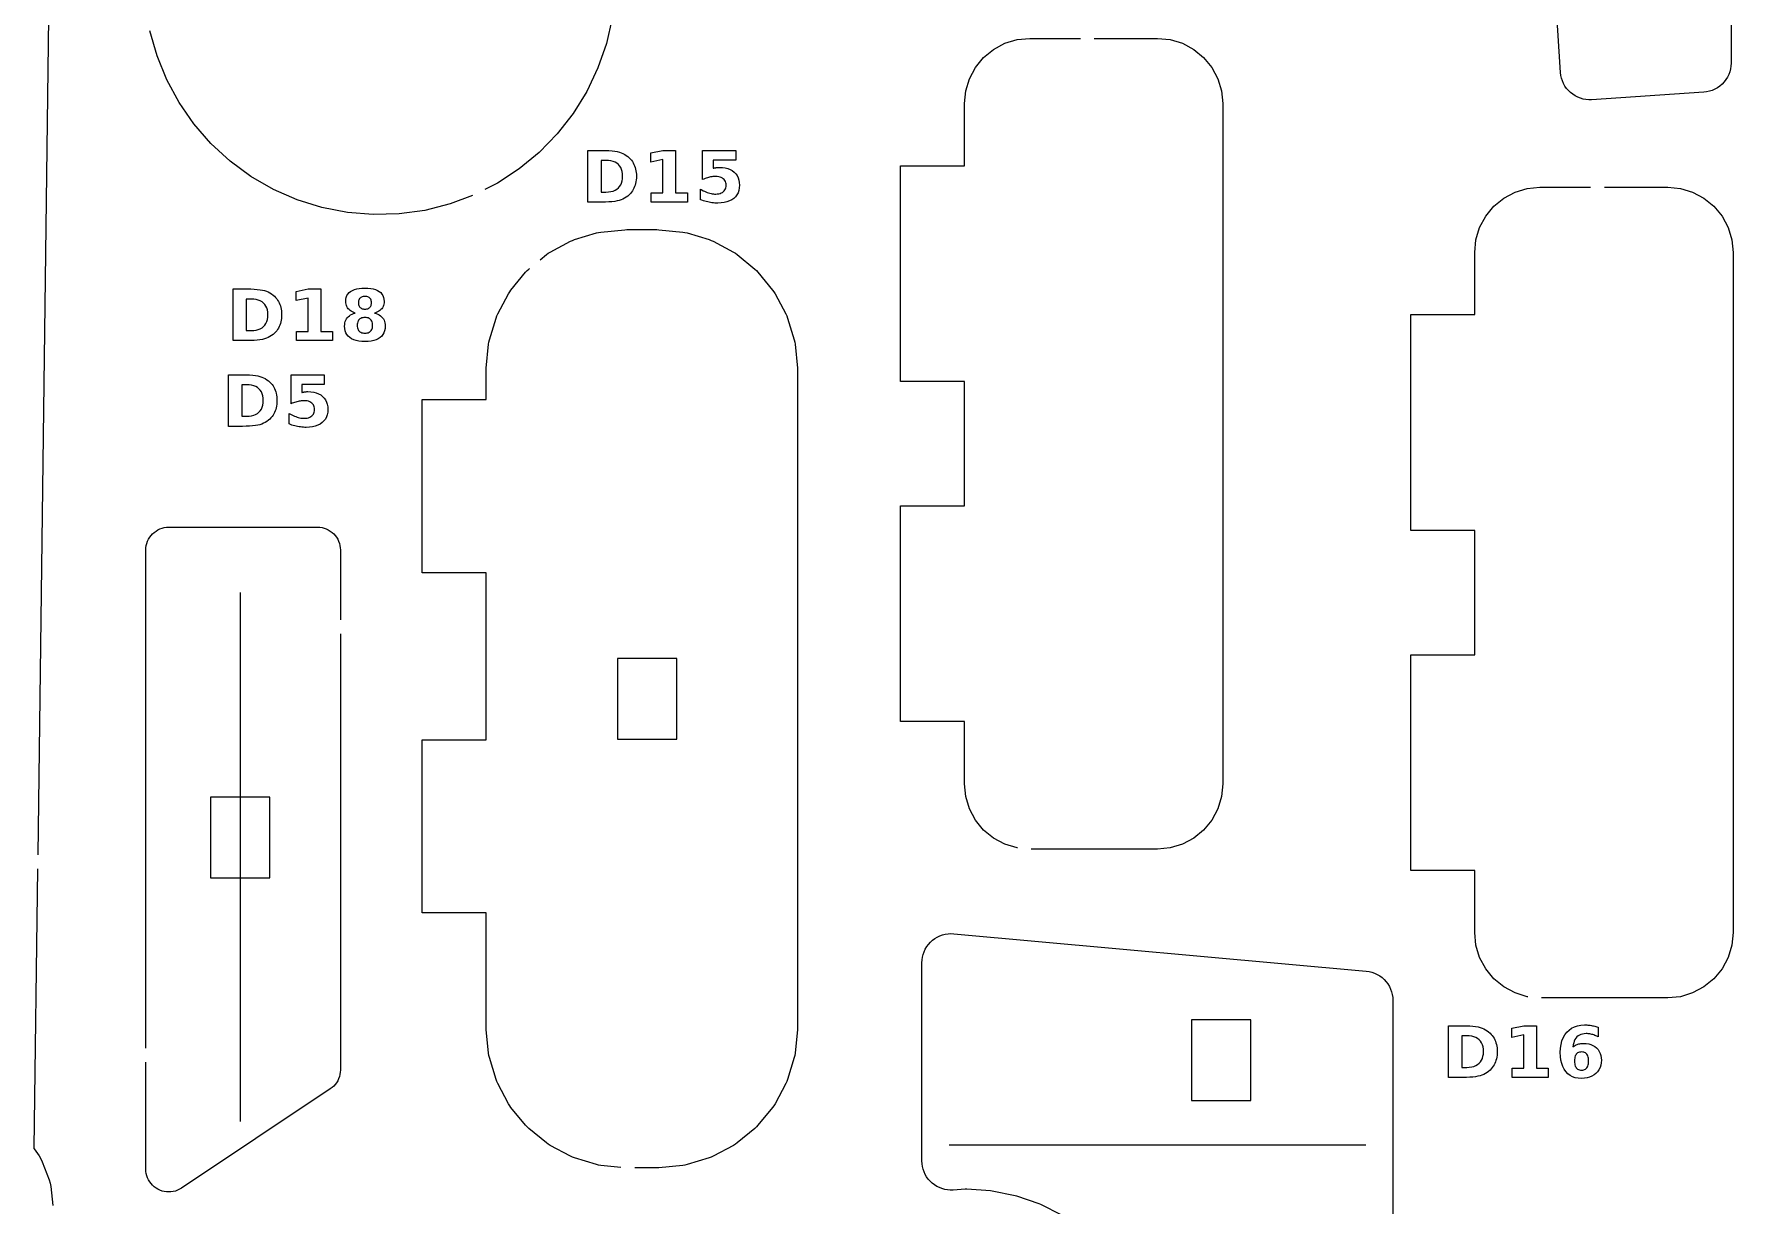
# Model space of a CAD drawing. Header units: millimetres. Extents: x 0 to 300, y 5 to 290.
# Drawn here: x 210.2 to 290.1, y 198.2 to 253.3 of the extents above; entities that cross this region are included whole.
import ezdxf

# ---------------------------------------------------------------- set-up
doc = ezdxf.new("R2010")
doc.units = ezdxf.units.MM
for name, color, linetype in [('CUT', 1, 'CONTINUOUS'), ('ENGRAVE', 5, 'CONTINUOUS'), ('SCORE', 7, 'CONTINUOUS')]:
    doc.layers.add(name, color=color, linetype=linetype)

msp = doc.modelspace()

# ---------------------------------------------------------------- linework, layer by layer
at = {"layer": 'CUT', "color": 1}
for points in [[(289.9819, 272.5685), (289.9818, 251.9104), (289.975, 251.7747), (289.9544, 251.6384), (289.9202, 251.5048), (289.8728, 251.3754), (289.8127, 251.2514), (289.7404, 251.134), (289.6568, 251.0244), (289.5627, 250.9237), (289.4589, 250.833), (289.3465, 250.7531), (289.2268, 250.6849), (289.1008, 250.629), (288.9698, 250.586), (288.8352, 250.5563), (288.7002, 250.5405), (283.4244, 250.1888), (283.2913, 250.1865), (283.1568, 250.1973), (283.024, 250.2213), (282.8942, 250.2583), (282.7687, 250.3077), (282.6486, 250.3692), (282.5351, 250.4422), (282.4293, 250.526), (282.3322, 250.6197), (282.2448, 250.7225), (282.1679, 250.8334), (282.1022, 250.9513), (282.0484, 251.0751), (282.0069, 251.2035), (281.9783, 251.3354), (281.9629, 251.4676), (281.7655, 254.4292)], [(211.0186, 267.6004), (210.3398, 214.6547)], [(230.7824, 245.6758), (229.732, 245.2825), (228.5492, 244.983), (227.3405, 244.8154), (226.1208, 244.7818), (224.9047, 244.8825), (223.7072, 245.1165), (222.5426, 245.4807), (221.4252, 245.9709), (220.3684, 246.581), (219.3852, 247.3037), (218.4875, 248.1301), (217.6862, 249.0503), (216.9909, 250.053), (216.4101, 251.1262), (215.951, 252.2567), (215.619, 253.4308)], [(237.3501, 254.0297), (237.0832, 252.839), (236.687, 251.6849), (236.1663, 250.5814), (235.5273, 249.5419), (234.7778, 248.579), (233.9269, 247.7044), (232.985, 246.9287), (231.9635, 246.2613), (231.3668, 245.9593)], [(256.4217, 214.9816), (256.4, 214.9837), (255.8231, 215.1587), (255.2914, 215.4429), (254.8254, 215.8254), (254.4429, 216.2914), (254.1587, 216.8231), (253.9837, 217.4), (253.925, 217.9963), (253.925, 220.925), (250.925, 220.925), (250.925, 231.075), (253.925, 231.075), (253.925, 236.925), (250.925, 236.925), (250.925, 247.075), (253.925, 247.075), (253.925, 250.0037), (253.9837, 250.6), (254.1587, 251.1769), (254.4429, 251.7086), (254.8254, 252.1746), (255.2914, 252.5571), (255.8231, 252.8413), (256.4, 253.0163), (256.9963, 253.075), (259.377, 253.075)], [(260.027, 253.075), (263.0037, 253.075), (263.6, 253.0163), (264.1769, 252.8413), (264.7086, 252.5571), (265.1746, 252.1746), (265.5571, 251.7086), (265.8413, 251.1769), (266.0163, 250.6), (266.075, 250.0037), (266.075, 217.9963), (266.0163, 217.4), (265.8413, 216.8231), (265.5571, 216.2914), (265.1746, 215.8254), (264.7086, 215.4429), (264.1769, 215.1587), (263.6, 214.9837), (263.0037, 214.925), (257.0689, 214.925)], [(280.4217, 207.9816), (280.4, 207.9837), (279.8231, 208.1587), (279.2914, 208.4429), (278.8254, 208.8254), (278.4429, 209.2914), (278.1587, 209.8231), (277.9837, 210.4), (277.925, 210.9963), (277.925, 213.925), (274.925, 213.925), (274.925, 224.075), (277.925, 224.075), (277.925, 229.925), (274.925, 229.925), (274.925, 240.075), (277.925, 240.075), (277.925, 243.0037), (277.9837, 243.6), (278.1587, 244.1769), (278.4429, 244.7086), (278.8254, 245.1746), (279.2914, 245.5571), (279.8231, 245.8413), (280.4, 246.0163), (280.9963, 246.075), (283.377, 246.075)], [(284.027, 246.075), (287.0037, 246.075), (287.6, 246.0163), (288.1769, 245.8413), (288.7086, 245.5571), (289.1746, 245.1746), (289.5571, 244.7086), (289.8413, 244.1769), (290.0163, 243.6), (290.075, 243.0037), (290.075, 210.9963), (290.0163, 210.4), (289.8413, 209.8231), (289.5571, 209.2914), (289.1746, 208.8254), (288.7086, 208.4429), (288.1769, 208.1587), (287.6, 207.9837), (287.0037, 207.925), (281.0689, 207.925)], [(233.9667, 242.6552), (234.2665, 242.9012), (234.3498, 242.963), (234.4387, 243.0163), (235.392, 243.5258), (235.4857, 243.5701), (235.5833, 243.605), (236.6177, 243.9188), (236.7182, 243.944), (236.8207, 243.9592), (237.9456, 244.07), (238.0473, 244.075), (239.4527, 244.075), (239.5544, 244.07), (240.6793, 243.9592), (240.7818, 243.944), (240.8823, 243.9188), (241.9167, 243.605), (242.0143, 243.5701), (242.108, 243.5258), (243.0613, 243.0163), (243.1502, 242.963), (243.2335, 242.9012), (244.0691, 242.2155), (244.1459, 242.1459), (244.2155, 242.0691), (244.9012, 241.2335), (244.963, 241.1502), (245.0163, 241.0613), (245.5258, 240.108), (245.5701, 240.0143), (245.605, 239.9167), (245.9188, 238.8823), (245.944, 238.7818), (245.9592, 238.6793), (246.07, 237.5544), (246.075, 237.4527), (246.075, 206.5473), (246.07, 206.4456), (245.9592, 205.3207), (245.944, 205.2182), (245.9188, 205.1177), (245.605, 204.0833), (245.5701, 203.9857), (245.5258, 203.892), (245.0163, 202.9387), (244.963, 202.8498), (244.9012, 202.7665), (244.2155, 201.9309), (244.1459, 201.8541), (244.0691, 201.7845), (243.2335, 201.0988), (243.1502, 201.037), (243.0613, 200.9837), (242.108, 200.4742), (242.0143, 200.4299), (241.9167, 200.395), (240.8823, 200.0812), (240.7818, 200.056), (240.6793, 200.0408), (239.5544, 199.93), (239.4527, 199.925), (238.4193, 199.925)], [(237.7702, 199.9473), (236.8207, 200.0408), (236.7182, 200.056), (236.6177, 200.0812), (235.5833, 200.395), (235.4857, 200.4299), (235.392, 200.4742), (234.4387, 200.9837), (234.3498, 201.037), (234.2665, 201.0988), (233.4309, 201.7845), (233.3541, 201.8541), (233.2845, 201.9309), (232.5988, 202.7665), (232.537, 202.8498), (232.4837, 202.9387), (231.9742, 203.892), (231.9299, 203.9857), (231.895, 204.0833), (231.5812, 205.1177), (231.556, 205.2182), (231.5408, 205.3207), (231.43, 206.4456), (231.425, 206.5473), (231.425, 211.925), (228.425, 211.925), (228.425, 220.075), (231.425, 220.075), (231.425, 227.925), (228.425, 227.925), (228.425, 236.075), (231.425, 236.075), (231.425, 237.4527), (231.43, 237.5544), (231.5408, 238.6793), (231.556, 238.7818), (231.5812, 238.8823), (231.895, 239.9167), (231.9299, 240.0143), (231.9742, 240.108), (232.4837, 241.0613), (232.537, 241.1502), (232.5988, 241.2335), (233.2845, 242.0691), (233.3541, 242.1459), (233.4309, 242.2155), (233.4643, 242.2428)], [(215.425, 205.5571), (215.425, 229.0018), (215.4301, 229.1054), (215.4456, 229.2097), (215.4712, 229.3121), (215.5067, 229.4114), (215.5519, 229.5068), (215.6061, 229.5973), (215.6689, 229.682), (215.7398, 229.7602), (215.818, 229.8311), (215.9027, 229.8939), (215.9932, 229.9481), (216.0886, 229.9933), (216.1879, 230.0288), (216.2903, 230.0544), (216.3946, 230.0699), (216.4982, 230.075), (223.5018, 230.075), (223.6054, 230.0699), (223.7097, 230.0544), (223.8121, 230.0288), (223.9114, 229.9933), (224.0068, 229.9481), (224.0973, 229.8939), (224.182, 229.8311), (224.2602, 229.7602), (224.3311, 229.682), (224.3939, 229.5973), (224.4481, 229.5068), (224.4933, 229.4114), (224.5288, 229.3121), (224.5544, 229.2097), (224.5699, 229.1054), (224.575, 229.0018), (224.575, 225.7076)], [(224.575, 225.0576), (224.575, 204.5333), (224.5699, 204.4297), (224.5544, 204.3252), (224.5287, 204.2228), (224.4931, 204.1233), (224.4479, 204.0279), (224.3935, 203.9373), (224.3306, 203.8525), (224.2596, 203.7743), (224.1812, 203.7035), (224.0978, 203.6418), (217.0948, 198.973), (217.0058, 198.9199), (216.9105, 198.8749), (216.8112, 198.8394), (216.7088, 198.8139), (216.6045, 198.7985), (216.4992, 198.7934), (216.3939, 198.7987), (216.2896, 198.8142), (216.1873, 198.8399), (216.088, 198.8755), (215.9927, 198.9206), (215.9023, 198.9749), (215.8176, 199.0378), (215.7395, 199.1086), (215.6687, 199.1868), (215.6059, 199.2715), (215.5517, 199.3619), (215.5067, 199.4573), (215.4712, 199.5566), (215.4455, 199.6589), (215.4301, 199.7632), (215.425, 199.8667), (215.425, 204.9071)], [(210.3315, 214.0048), (210.1628, 200.8504), (210.1633, 200.8392), (210.1692, 200.8295), (210.4006, 200.4943), (210.4854, 200.3541), (210.5526, 200.2047), (210.8697, 199.3686), (210.9184, 199.2123), (210.9479, 199.0512), (211.0557, 198.1635)], [(258.5117, 197.6974), (257.5207, 198.1982), (257.4455, 198.2301), (256.3966, 198.5943), (256.3178, 198.6159), (255.2297, 198.837), (255.1487, 198.8479), (254.0409, 198.9221), (253.9591, 198.9221), (253.39, 198.884), (253.2595, 198.8816), (253.1274, 198.8918), (252.997, 198.9148), (252.8694, 198.9501), (252.7458, 198.9976), (252.6273, 199.0567), (252.5151, 199.127), (252.4101, 199.2077), (252.3134, 199.2982), (252.2259, 199.3975), (252.1483, 199.5048), (252.0814, 199.619), (252.0257, 199.7392), (251.9819, 199.8642), (251.9504, 199.9928), (251.9313, 200.1238), (251.925, 200.2542), (251.925, 209.5783), (251.9315, 209.7106), (251.9511, 209.8435), (251.9836, 209.9739), (252.0287, 210.1004), (252.0858, 210.222), (252.1546, 210.3374), (252.2343, 210.4455), (252.3242, 210.5453), (252.4234, 210.6359), (252.531, 210.7164), (252.6459, 210.786), (252.767, 210.8441), (252.8933, 210.89), (253.0234, 210.9234), (253.1561, 210.944), (253.2903, 210.9515), (253.4227, 210.946), (272.8263, 209.182), (272.9588, 209.1633), (273.0906, 209.1313), (273.2186, 209.0864), (273.3415, 209.0291), (273.4582, 208.96), (273.5675, 208.8797), (273.6684, 208.789), (273.7599, 208.6889), (273.841, 208.5802), (273.9111, 208.4641), (273.9694, 208.3416), (274.0153, 208.214), (274.0484, 208.0824), (274.0684, 207.9483), (274.075, 207.8147), (274.075, 193.6568)]]:
    msp.add_lwpolyline(points, dxfattribs=at)
for points in [[(240.395, 223.895), (237.605, 223.895), (237.605, 220.105), (240.395, 220.105), (240.395, 223.895)], [(218.4608, 213.5823), (221.2508, 213.5823), (221.2508, 217.3723), (218.4608, 217.3723), (218.4608, 213.5823)], [(264.605, 203.105), (267.395, 203.105), (267.395, 206.895), (264.605, 206.895), (264.605, 203.105)]]:
    msp.add_lwpolyline(points, close=True, dxfattribs=at)
at = {"layer": 'ENGRAVE', "color": 5}
for points in [[(237.2077, 247.7922), (237.3529, 247.7812), (237.4824, 247.7659), (237.5963, 247.7461), (237.6945, 247.722), (237.7827, 247.6927), (237.8666, 247.6572), (237.9462, 247.6156), (238.0215, 247.5679), (238.0925, 247.5142), (238.1592, 247.4543), (238.2137, 247.3981), (238.2633, 247.3391), (238.3081, 247.2773), (238.348, 247.2127), (238.383, 247.1453), (238.4131, 247.0751), (238.4384, 247.0019), (238.4592, 246.9255), (238.4753, 246.846), (238.4869, 246.7633), (238.4938, 246.6774), (238.4961, 246.5884), (238.4938, 246.4984), (238.4869, 246.4116), (238.4753, 246.3282), (238.4592, 246.2481), (238.4384, 246.1712), (238.4131, 246.0977), (238.383, 246.0272), (238.348, 245.9596), (238.3081, 245.8948), (238.2633, 245.8329), (238.2137, 245.7739), (238.1592, 245.7176), (238.0919, 245.6578), (238.0203, 245.604), (237.9443, 245.5563), (237.864, 245.5147), (237.7794, 245.4793), (237.6904, 245.4499), (237.5917, 245.4258), (237.4777, 245.406), (237.3486, 245.3907), (237.2043, 245.3797), (237.0448, 245.3731), (236.8701, 245.371), (236.2093, 245.371), (236.2093, 247.801), (236.8701, 247.801), (237.0467, 247.7988), (237.2077, 247.7922)], [(239.7476, 247.3745), (239.1795, 247.2573), (239.1795, 247.6838), (239.7443, 247.801), (240.34, 247.801), (240.34, 245.8039), (240.8934, 245.8039), (240.8934, 245.371), (239.1942, 245.371), (239.1942, 245.8039), (239.7476, 245.8039), (239.7476, 247.3745)], [(243.167, 247.801), (243.167, 247.3404), (242.1091, 247.3404), (242.1091, 246.9644), (242.133, 246.9706), (242.1569, 246.9764), (242.1809, 246.9817), (242.205, 246.9864), (242.229, 246.9907), (242.2531, 246.9945), (242.2774, 246.9977), (242.3021, 247.0004), (242.327, 247.0024), (242.3523, 247.0039), (242.3778, 247.0048), (242.4037, 247.0051), (242.5463, 246.9989), (242.678, 246.9804), (242.7988, 246.9495), (242.9086, 246.9063), (243.0075, 246.8508), (243.0954, 246.7829), (243.171, 246.704), (243.2329, 246.6153), (243.281, 246.517), (243.3153, 246.4089), (243.336, 246.2911), (243.3428, 246.1636), (243.3353, 246.0371), (243.3129, 245.92), (243.2755, 245.8124), (243.2231, 245.7144), (243.1558, 245.6258), (243.0735, 245.5467), (242.9779, 245.4786), (242.8706, 245.4229), (242.7518, 245.3795), (242.6213, 245.3485), (242.4793, 245.3299), (242.3256, 245.3238), (242.2568, 245.3249), (242.1882, 245.3282), (242.1199, 245.3337), (242.0518, 245.3415), (241.9839, 245.3514), (241.9162, 245.3636), (241.8488, 245.3781), (241.7814, 245.3948), (241.7142, 245.4139), (241.6471, 245.4352), (241.5802, 245.4589), (241.5134, 245.4849), (241.5134, 245.978), (241.579, 245.9417), (241.6435, 245.9084), (241.7069, 245.8784), (241.7691, 245.8515), (241.8302, 245.8277), (241.8902, 245.8072), (241.949, 245.7897), (242.0067, 245.7755), (242.0633, 245.7644), (242.1188, 245.7565), (242.1731, 245.7518), (242.2263, 245.7502), (242.2996, 245.7533), (242.3674, 245.7626), (242.4299, 245.7781), (242.4871, 245.7997), (242.5388, 245.8276), (242.5852, 245.8617), (242.6252, 245.901), (242.658, 245.9448), (242.6834, 245.9929), (242.7016, 246.0454), (242.7126, 246.1023), (242.7162, 246.1636), (242.7126, 246.2254), (242.7016, 246.2826), (242.6834, 246.3353), (242.658, 246.3835), (242.6252, 246.4272), (242.5852, 246.4663), (242.5388, 246.5001), (242.4871, 246.5278), (242.4299, 246.5493), (242.3674, 246.5647), (242.2996, 246.5739), (242.2263, 246.577), (242.1808, 246.576), (242.1342, 246.5731), (242.0867, 246.5683), (242.0382, 246.5615), (241.9887, 246.5527), (241.9382, 246.542), (241.8866, 246.5293), (241.8337, 246.5144), (241.7795, 246.4975), (241.7241, 246.4784), (241.6674, 246.4571), (241.6094, 246.4338), (241.6094, 247.801), (243.167, 247.801)], [(237.1835, 245.8499), (237.2964, 245.8657), (237.3993, 245.8922), (237.492, 245.9292), (237.5747, 245.9768), (237.6473, 246.035), (237.7092, 246.1033), (237.7599, 246.1811), (237.7993, 246.2686), (237.8274, 246.3656), (237.8443, 246.4722), (237.8499, 246.5884), (237.8443, 246.7041), (237.8275, 246.8101), (237.7995, 246.9066), (237.7602, 246.9935), (237.7098, 247.0708), (237.6481, 247.1385), (237.5757, 247.1962), (237.4931, 247.2434), (237.4003, 247.2801), (237.2973, 247.3064), (237.184, 247.3221), (237.0605, 247.3273), (236.8359, 247.3273), (236.8359, 245.8446), (237.0605, 245.8446), (237.1835, 245.8499)], [(220.522, 241.276), (220.6673, 241.265), (220.7968, 241.2497), (220.9107, 241.23), (221.0088, 241.2058), (221.097, 241.1765), (221.1809, 241.141), (221.2605, 241.0994), (221.3358, 241.0518), (221.4068, 240.998), (221.4735, 240.9381), (221.5281, 240.8819), (221.5777, 240.8229), (221.6225, 240.7611), (221.6623, 240.6965), (221.6973, 240.6291), (221.7274, 240.5589), (221.7528, 240.4857), (221.7735, 240.4093), (221.7897, 240.3298), (221.8012, 240.2471), (221.8081, 240.1612), (221.8104, 240.0722), (221.8081, 239.9822), (221.8012, 239.8954), (221.7897, 239.812), (221.7735, 239.7319), (221.7528, 239.655), (221.7274, 239.5815), (221.6973, 239.511), (221.6623, 239.4434), (221.6225, 239.3786), (221.5777, 239.3167), (221.5281, 239.2577), (221.4735, 239.2014), (221.4063, 239.1416), (221.3346, 239.0878), (221.2587, 239.0401), (221.1784, 238.9985), (221.0938, 238.9631), (221.0048, 238.9337), (220.906, 238.9096), (220.7921, 238.8898), (220.663, 238.8745), (220.5187, 238.8635), (220.3592, 238.857), (220.1845, 238.8548), (219.5237, 238.8548), (219.5237, 241.2848), (220.1845, 241.2848), (220.3611, 241.2826), (220.522, 241.276)], [(220.4979, 239.3337), (220.6108, 239.3496), (220.7136, 239.376), (220.8064, 239.413), (220.8891, 239.4606), (220.9616, 239.5188), (221.0236, 239.5871), (221.0742, 239.6649), (221.1136, 239.7524), (221.1418, 239.8494), (221.1587, 239.956), (221.1643, 240.0722), (221.1587, 240.1879), (221.1419, 240.2939), (221.1138, 240.3904), (221.0746, 240.4773), (221.0241, 240.5546), (220.9625, 240.6223), (220.8901, 240.68), (220.8075, 240.7272), (220.7147, 240.7639), (220.6116, 240.7902), (220.4984, 240.8059), (220.3749, 240.8111), (220.1503, 240.8111), (220.1503, 239.3284), (220.3749, 239.3284), (220.4979, 239.3337)], [(223.0619, 240.8583), (222.4939, 240.7412), (222.4939, 241.1676), (223.0587, 241.2848), (223.6544, 241.2848), (223.6544, 239.2877), (224.2078, 239.2877), (224.2078, 238.8548), (222.5086, 238.8548), (222.5086, 239.2877), (223.0619, 239.2877), (223.0619, 240.8583)], [(225.0796, 240.2333), (225.027, 240.2695), (224.9805, 240.3097), (224.9401, 240.3538), (224.9057, 240.4018), (224.8777, 240.4536), (224.8558, 240.5092), (224.8402, 240.5686), (224.8309, 240.6318), (224.8278, 240.6988), (224.8341, 240.7973), (224.8533, 240.8876), (224.8851, 240.9698), (224.9298, 241.0439), (224.9871, 241.1098), (225.0573, 241.1676), (225.1397, 241.2168), (225.2341, 241.2571), (225.3405, 241.2884), (225.4587, 241.3108), (225.5889, 241.3242), (225.7311, 241.3287), (225.8722, 241.3243), (226.0016, 241.3109), (226.1193, 241.2886), (226.2251, 241.2575), (226.3193, 241.2174), (226.4017, 241.1684), (226.4718, 241.1108), (226.5291, 241.045), (226.5738, 240.9709), (226.6056, 240.8885), (226.6248, 240.7978), (226.6311, 240.6988), (226.628, 240.6318), (226.6186, 240.5686), (226.6029, 240.5092), (226.5809, 240.4536), (226.5526, 240.4018), (226.518, 240.3538), (226.4773, 240.3097), (226.4306, 240.2695), (226.3778, 240.2333), (226.3191, 240.2012), (226.2543, 240.1729), (226.1836, 240.1487), (226.2626, 240.1235), (226.335, 240.0936), (226.4006, 240.059), (226.4595, 240.0196), (226.5117, 239.9754), (226.5571, 239.9265), (226.5956, 239.873), (226.6272, 239.815), (226.6517, 239.7526), (226.6692, 239.6857), (226.6797, 239.6142), (226.6832, 239.5384), (226.6766, 239.4228), (226.6566, 239.3171), (226.6232, 239.2212), (226.5765, 239.1351), (226.5165, 239.0588), (226.4432, 238.9923), (226.3567, 238.9358), (226.2573, 238.8897), (226.1451, 238.8537), (226.02, 238.8281), (225.882, 238.8127), (225.7311, 238.8076), (225.5796, 238.8127), (225.4411, 238.8281), (225.3154, 238.8537), (225.2026, 238.8897), (225.1028, 238.9358), (225.0157, 238.9923), (224.9419, 239.0588), (224.8815, 239.1351), (224.8345, 239.2212), (224.8009, 239.3171), (224.7808, 239.4228), (224.774, 239.5384), (224.7776, 239.6142), (224.7881, 239.6857), (224.8056, 239.7526), (224.8301, 239.815), (224.8616, 239.873), (224.9002, 239.9265), (224.9456, 239.9754), (224.9978, 240.0196), (225.0566, 240.059), (225.1223, 240.0936), (225.1946, 240.1235), (225.2737, 240.1487), (225.203, 240.1729), (225.1383, 240.2012), (225.0796, 240.2333)], [(225.4292, 240.5462), (225.4403, 240.5072), (225.456, 240.4719), (225.4762, 240.4403), (225.5008, 240.4124), (225.5295, 240.3885), (225.5622, 240.369), (225.5986, 240.3538), (225.6389, 240.3429), (225.6831, 240.3364), (225.7311, 240.3343), (225.7781, 240.3364), (225.8213, 240.3429), (225.8609, 240.3538), (225.8967, 240.369), (225.9289, 240.3885), (225.9573, 240.4124), (225.9817, 240.4403), (226.0016, 240.4719), (226.0171, 240.5072), (226.0282, 240.5462), (226.0349, 240.5889), (226.0371, 240.6354), (226.0349, 240.6818), (226.0282, 240.7244), (226.0171, 240.7633), (226.0016, 240.7985), (225.9817, 240.8299), (225.9573, 240.8575), (225.9289, 240.8812), (225.8967, 240.9005), (225.8609, 240.9155), (225.8213, 240.9263), (225.7781, 240.9327), (225.7311, 240.9348), (225.6831, 240.9327), (225.6389, 240.9262), (225.5986, 240.9153), (225.5622, 240.9001), (225.5295, 240.8806), (225.5008, 240.8567), (225.4762, 240.8289), (225.456, 240.7974), (225.4403, 240.7623), (225.4292, 240.7236), (225.4224, 240.6813), (225.4202, 240.6354), (225.4224, 240.5889), (225.4292, 240.5462)], [(225.5756, 239.918), (225.5329, 239.8993), (225.4946, 239.8753), (225.4609, 239.846), (225.4321, 239.8117), (225.4085, 239.7727), (225.3901, 239.7292), (225.377, 239.681), (225.3691, 239.6283), (225.3665, 239.5709), (225.3691, 239.5136), (225.377, 239.4609), (225.3901, 239.4128), (225.4085, 239.3694), (225.4321, 239.3307), (225.4609, 239.2967), (225.4946, 239.2676), (225.5329, 239.2438), (225.5756, 239.2252), (225.6229, 239.212), (225.6747, 239.2041), (225.7311, 239.2014), (225.7869, 239.2041), (225.8381, 239.212), (225.8849, 239.2252), (225.9271, 239.2438), (225.9648, 239.2676), (225.998, 239.2967), (226.0264, 239.3307), (226.0495, 239.3694), (226.0676, 239.4128), (226.0805, 239.4609), (226.0882, 239.5136), (226.0908, 239.5709), (226.0882, 239.6288), (226.0805, 239.6819), (226.0676, 239.7302), (226.0495, 239.7738), (226.0264, 239.8127), (225.998, 239.8468), (225.9648, 239.8759), (225.9271, 239.8997), (225.8849, 239.9182), (225.8381, 239.9314), (225.7869, 239.9394), (225.7311, 239.942), (225.6747, 239.9393), (225.6229, 239.9313), (225.5756, 239.918)], [(220.1434, 237.246), (220.3043, 237.2395), (220.4496, 237.2285), (220.5791, 237.2132), (220.693, 237.1934), (220.7912, 237.1693), (220.8794, 237.1399), (220.9633, 237.1045), (221.0428, 237.0629), (221.1181, 237.0152), (221.1892, 236.9614), (221.2559, 236.9016), (221.3104, 236.8454), (221.36, 236.7864), (221.4048, 236.7246), (221.4447, 236.66), (221.4797, 236.5925), (221.5098, 236.5223), (221.5351, 236.4491), (221.5559, 236.3728), (221.572, 236.2932), (221.5836, 236.2106), (221.5905, 236.1247), (221.5928, 236.0357), (221.5905, 235.9456), (221.5836, 235.8589), (221.572, 235.7755), (221.5559, 235.6953), (221.5351, 235.6185), (221.5098, 235.545), (221.4797, 235.4745), (221.4447, 235.4069), (221.4048, 235.3421), (221.36, 235.2802), (221.3104, 235.2211), (221.2559, 235.1649), (221.1886, 235.105), (221.117, 235.0512), (221.041, 235.0036), (220.9607, 234.962), (220.8761, 234.9265), (220.7871, 234.8972), (220.6884, 234.873), (220.5744, 234.8533), (220.4453, 234.838), (220.301, 234.827), (220.1415, 234.8204), (219.9668, 234.8182), (219.306, 234.8182), (219.306, 237.2482), (219.9668, 237.2482), (220.1434, 237.246)], [(220.1572, 235.2919), (220.2802, 235.2972), (220.3931, 235.313), (220.496, 235.3395), (220.5887, 235.3765), (220.6714, 235.4241), (220.744, 235.4823), (220.8059, 235.5506), (220.8566, 235.6284), (220.896, 235.7159), (220.9241, 235.8129), (220.941, 235.9195), (220.9466, 236.0357), (220.941, 236.1513), (220.9242, 236.2574), (220.8962, 236.3539), (220.8569, 236.4408), (220.8065, 236.5181), (220.7448, 236.5858), (220.6724, 236.6435), (220.5898, 236.6907), (220.497, 236.7274), (220.394, 236.7536), (220.2807, 236.7694), (220.1572, 236.7746), (219.9326, 236.7746), (219.9326, 235.2919), (220.1572, 235.2919)], [(223.8111, 237.2482), (223.8111, 236.7876), (222.7531, 236.7876), (222.7531, 236.4117), (222.777, 236.4179), (222.801, 236.4237), (222.8249, 236.4289), (222.849, 236.4337), (222.873, 236.438), (222.8972, 236.4418), (222.9215, 236.445), (222.9461, 236.4476), (222.971, 236.4497), (222.9963, 236.4512), (223.0218, 236.452), (223.0477, 236.4523), (223.1904, 236.4462), (223.3221, 236.4277), (223.4428, 236.3968), (223.5526, 236.3536), (223.6515, 236.2981), (223.7395, 236.2302), (223.815, 236.1513), (223.8769, 236.0626), (223.925, 235.9643), (223.9594, 235.8562), (223.98, 235.7384), (223.9868, 235.6109), (223.9794, 235.4843), (223.9569, 235.3673), (223.9195, 235.2597), (223.8671, 235.1617), (223.7998, 235.0731), (223.7175, 234.994), (223.6219, 234.9259), (223.5147, 234.8701), (223.3958, 234.8268), (223.2654, 234.7958), (223.1233, 234.7772), (222.9696, 234.771), (222.9008, 234.7721), (222.8322, 234.7755), (222.7639, 234.781), (222.6958, 234.7888), (222.6279, 234.7987), (222.5603, 234.8109), (222.4928, 234.8253), (222.4254, 234.8421), (222.3582, 234.8612), (222.2912, 234.8825), (222.2242, 234.9062), (222.1574, 234.9322), (222.1574, 235.4253), (222.223, 235.3889), (222.2875, 235.3557), (222.3509, 235.3256), (222.4131, 235.2987), (222.4742, 235.275), (222.5342, 235.2544), (222.5931, 235.237), (222.6508, 235.2228), (222.7073, 235.2117), (222.7628, 235.2038), (222.8171, 235.199), (222.8703, 235.1975), (222.9436, 235.2006), (223.0115, 235.2098), (223.074, 235.2253), (223.1311, 235.247), (223.1828, 235.2749), (223.2292, 235.309), (223.2692, 235.3483), (223.302, 235.392), (223.3275, 235.4402), (223.3457, 235.4927), (223.3566, 235.5496), (223.3602, 235.6109), (223.3566, 235.6726), (223.3457, 235.7299), (223.3275, 235.7826), (223.302, 235.8308), (223.2692, 235.8745), (223.2292, 235.9136), (223.1828, 235.9474), (223.1311, 235.9751), (223.074, 235.9966), (223.0115, 236.012), (222.9436, 236.0212), (222.8703, 236.0243), (222.8248, 236.0233), (222.7783, 236.0204), (222.7307, 236.0155), (222.6822, 236.0087), (222.6327, 236), (222.5822, 235.9893), (222.5306, 235.9766), (222.4777, 235.9617), (222.4235, 235.9447), (222.3681, 235.9256), (222.3114, 235.9044), (222.2535, 235.8811), (222.2535, 237.2482), (223.8111, 237.2482)], [(277.6958, 206.6047), (277.8411, 206.5937), (277.9706, 206.5784), (278.0845, 206.5587), (278.1827, 206.5345), (278.2708, 206.5052), (278.3547, 206.4697), (278.4343, 206.4281), (278.5096, 206.3805), (278.5806, 206.3267), (278.6473, 206.2668), (278.7019, 206.2106), (278.7515, 206.1516), (278.7963, 206.0898), (278.8361, 206.0252), (278.8711, 205.9578), (278.9012, 205.8876), (278.9266, 205.8144), (278.9474, 205.738), (278.9635, 205.6585), (278.975, 205.5758), (278.982, 205.4899), (278.9843, 205.4009), (278.982, 205.3109), (278.975, 205.2241), (278.9635, 205.1407), (278.9474, 205.0606), (278.9266, 204.9837), (278.9012, 204.9102), (278.8711, 204.8397), (278.8361, 204.7721), (278.7963, 204.7074), (278.7515, 204.6454), (278.7019, 204.5864), (278.6473, 204.5301), (278.5801, 204.4703), (278.5085, 204.4165), (278.4325, 204.3688), (278.3522, 204.3272), (278.2676, 204.2918), (278.1786, 204.2624), (278.0799, 204.2383), (277.9659, 204.2186), (277.8368, 204.2032), (277.6925, 204.1922), (277.533, 204.1857), (277.3583, 204.1835), (276.6975, 204.1835), (276.6975, 206.6135), (277.3583, 206.6135), (277.5349, 206.6113), (277.6958, 206.6047)], [(280.2358, 206.1871), (279.6677, 206.0699), (279.6677, 206.4963), (280.2325, 206.6135), (280.8282, 206.6135), (280.8282, 204.6164), (281.3816, 204.6164), (281.3816, 204.1835), (279.6824, 204.1835), (279.6824, 204.6164), (280.2358, 204.6164), (280.2358, 206.1871)], [(283.6742, 206.1241), (283.6241, 206.1454), (283.5751, 206.1645), (283.527, 206.1814), (283.4799, 206.1963), (283.4339, 206.209), (283.3885, 206.2197), (283.3434, 206.2285), (283.2988, 206.2353), (283.2545, 206.2401), (283.2105, 206.243), (283.1669, 206.244), (283.0771, 206.2397), (282.9941, 206.2267), (282.9179, 206.2052), (282.8487, 206.1749), (282.7863, 206.1361), (282.7307, 206.0886), (282.6823, 206.0326), (282.641, 205.9682), (282.607, 205.8955), (282.5803, 205.8144), (282.5607, 205.725), (282.5485, 205.6272), (282.5848, 205.6526), (282.6221, 205.6759), (282.6603, 205.6969), (282.6996, 205.7158), (282.7399, 205.7324), (282.7812, 205.7468), (282.8236, 205.759), (282.8673, 205.7689), (282.9122, 205.7767), (282.9584, 205.7822), (283.0059, 205.7856), (283.0546, 205.7867), (283.1749, 205.7806), (283.2871, 205.7624), (283.3913, 205.7321), (283.4876, 205.6897), (283.5758, 205.6352), (283.656, 205.5686), (283.7259, 205.4921), (283.7831, 205.4082), (283.8275, 205.3167), (283.8593, 205.2177), (283.8784, 205.1112), (283.8847, 204.9973), (283.8776, 204.8714), (283.8563, 204.7541), (283.8208, 204.6455), (283.7711, 204.5455), (283.7073, 204.4542), (283.6292, 204.3715), (283.5392, 204.2996), (283.4395, 204.2408), (283.3301, 204.1951), (283.2111, 204.1624), (283.0823, 204.1428), (282.944, 204.1363), (282.792, 204.1452), (282.652, 204.1718), (282.5238, 204.2162), (282.4076, 204.2784), (282.3032, 204.3584), (282.2107, 204.4561), (282.1314, 204.5701), (282.0665, 204.6991), (282.016, 204.8429), (281.98, 205.0015), (281.9583, 205.1751), (281.9511, 205.3635), (281.9596, 205.5571), (281.9848, 205.7363), (282.027, 205.9012), (282.086, 206.0518), (282.1619, 206.188), (282.2547, 206.3099), (282.3621, 206.4151), (282.4821, 206.5012), (282.6146, 206.5681), (282.7596, 206.6159), (282.9171, 206.6446), (283.0872, 206.6542), (283.1428, 206.6534), (283.1979, 206.6513), (283.2524, 206.6477), (283.3064, 206.6426), (283.3598, 206.6361), (283.4127, 206.6281), (283.4652, 206.6187), (283.5176, 206.6079), (283.5698, 206.5956), (283.6218, 206.5818), (283.6736, 206.5666), (283.7252, 206.55), (283.7252, 206.1008), (283.6742, 206.1241)], [(277.6717, 204.6624), (277.7846, 204.6783), (277.8875, 204.7047), (277.9802, 204.7417), (278.0629, 204.7893), (278.1355, 204.8475), (278.1974, 204.9158), (278.248, 204.9937), (278.2874, 205.0811), (278.3156, 205.1781), (278.3325, 205.2847), (278.3381, 205.4009), (278.3325, 205.5166), (278.3157, 205.6226), (278.2876, 205.7191), (278.2484, 205.806), (278.1979, 205.8833), (278.1363, 205.951), (278.0639, 206.0087), (277.9813, 206.0559), (277.8885, 206.0926), (277.7854, 206.1189), (277.6722, 206.1346), (277.5487, 206.1399), (277.3241, 206.1399), (277.3241, 204.6571), (277.5487, 204.6571), (277.6717, 204.6624)], [(282.85, 205.3712), (282.8066, 205.3564), (282.7678, 205.3356), (282.7336, 205.309), (282.7039, 205.2764), (282.6788, 205.2379), (282.6582, 205.1935), (282.6422, 205.1431), (282.6308, 205.0869), (282.624, 205.0247), (282.6217, 204.9566), (282.624, 204.8885), (282.6308, 204.8263), (282.6422, 204.77), (282.6582, 204.7197), (282.6788, 204.6753), (282.7039, 204.6368), (282.7336, 204.6042), (282.7678, 204.5775), (282.8066, 204.5568), (282.85, 204.542), (282.898, 204.5331), (282.9505, 204.5301), (283.0035, 204.5331), (283.0518, 204.542), (283.0955, 204.5568), (283.1346, 204.5775), (283.169, 204.6042), (283.1987, 204.6368), (283.2238, 204.6753), (283.2443, 204.7197), (283.2603, 204.77), (283.2717, 204.8263), (283.2786, 204.8885), (283.2809, 204.9566), (283.2786, 205.0247), (283.2717, 205.0869), (283.2603, 205.1431), (283.2443, 205.1935), (283.2238, 205.2379), (283.1987, 205.2764), (283.169, 205.309), (283.1346, 205.3356), (283.0955, 205.3564), (283.0518, 205.3712), (283.0035, 205.3801), (282.9505, 205.383), (282.898, 205.3801), (282.85, 205.3712)]]:
    msp.add_lwpolyline(points, close=True, dxfattribs=at)
at = {"layer": 'SCORE', "color": 7}
for points in [[(219.8558, 227), (219.8558, 202.1057)], [(272.8, 201), (253.2, 201)]]:
    msp.add_lwpolyline(points, dxfattribs=at)

doc.saveas('drawing.dxf')
